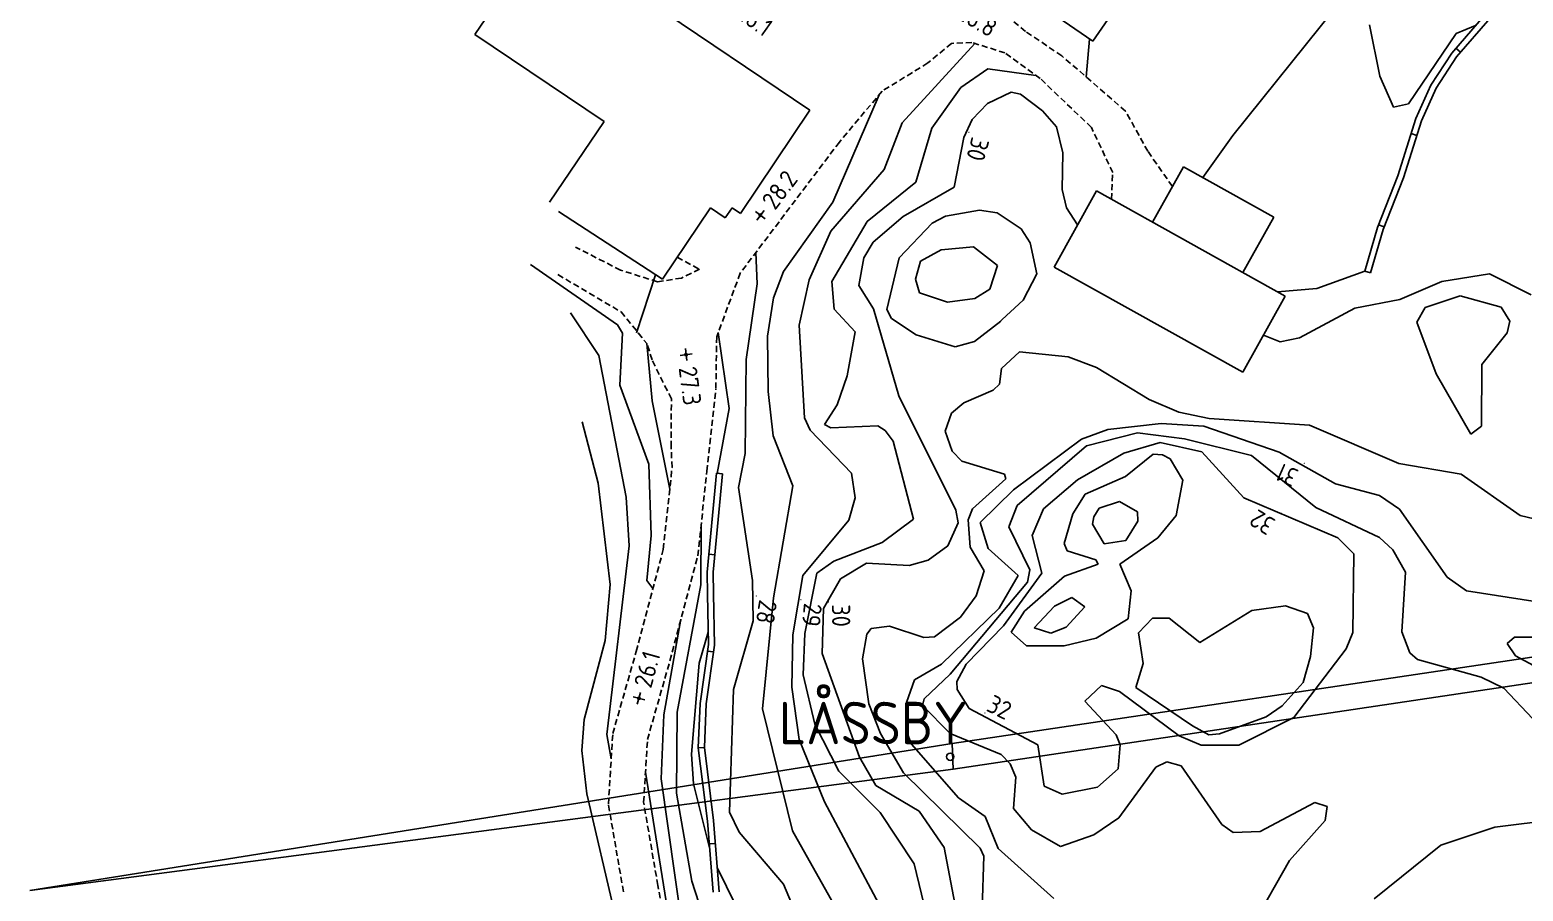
# Model space of a CAD drawing. Header units: metres. Extents: x 139929 to 143267, y 6401995 to 6404511.
# Drawn here: x 139943.2 to 140066.3, y 6402239 to 6402310 of the extents above; entities that cross this region are included whole.
import ezdxf
from ezdxf.enums import TextEntityAlignment as Align

# ---------------------------------------------------------------- set-up
doc = ezdxf.new("R2010")
doc.units = ezdxf.units.M
doc.linetypes.add('DASHED', pattern=[0.75, 0.5, -0.25])
doc.linetypes.add('PHANTOM', pattern=[2.5, 1.25, -0.25, 0.25, -0.25, 0.25, -0.25])
for name, color, linetype in [('M-BEF-BYGGNAD', 3, 'Continuous'), ('M-BEF-EL-LUFT', 4, 'ELLEDNING'), ('M-BEF-MUR', 4, 'Continuous'), ('M-BEF-NIVÅ', 4, 'Continuous'), ('M-BEF-NIVÅKURVA-PRIMÄR-0.5M', 12, 'Continuous'), ('M-BEF-NIVÅKURVA-PRIMÄR-1.0M', 12, 'Continuous'), ('M-BEF-STAKET', 4, 'STAKET'), ('M-BEF-STOLPAR', 4, 'Continuous'), ('M-BEF-VÄGKANT', 1, 'DASHED'), ('M-GR-TRAKTGRÄNS', 7, 'PHANTOM')]:
    doc.layers.add(name, color=color, linetype=linetype)
doc.styles.add('ISO', font='iso.shx', dxfattribs={"height": 2.5})
doc.linetypes.add('ELLEDNING', pattern='A,3,-0.5,["E",Standard,S=0.5,R=0,X=0,Y=-0.25],-0.5', length=4)
doc.linetypes.add('Grind', pattern='A,0,[104,sma.shx,S=2,R=45,X=-0.75,Y=0.75],2,[104,sma.shx,S=2,R=45,X=-0.75,Y=0.75],0', length=2)
doc.linetypes.add('STAKET', pattern='A,7,[134,morastr.shx,S=0.8,R=0,X=0,Y=0],0.6,[134,morastr.shx,S=0.8,R=0,X=0,Y=0],1', length=8.6)

# ---------------------------------------------------------------- blocks, each defined once
blk = doc.blocks.new('PRI_V_POLLARE')
blk.add_circle((0, 0), 0.2)
blk = doc.blocks.new('PRI_L_STAM')
blk.add_circle((0, 0), 0.3)
blk = doc.blocks.new('SPWDEF')
at = {"color": 0, "linetype": 'Continuous'}
for p, q in [((-1, 0), (1, 0)), ((0, -1), (0, 1))]:
    blk.add_line(p, q, dxfattribs=at)
blk.add_circle((0, 0), 0.2)
blk = doc.blocks.new('PRI_NIVÅ_HÖJDPKT')
at = {"color": 0, "linetype": 'Continuous', "lineweight": -3}
blk.add_circle((183, 184), 0.0005, dxfattribs=at)

msp = doc.modelspace()

# ---------------------------------------------------------------- linework, layer by layer
at = {"layer": 'M-BEF-BYGGNAD'}
for p, q in [((139979.914, 6402309.634, 31.993), (140001.606, 6402341.859, 31.993)), ((140038.783, 6402320.562, 34.258), (140030.849, 6402309.078, 34.258)), ((140030.849, 6402309.078, 34.258), (140021.735, 6402315.375, 34.378)), ((139994.314, 6402312.3, 31.947), (140007.535, 6402303.402, 31.878)), ((139990.563, 6402302.467, 31.872), (139979.914, 6402309.634, 31.993)), ((140007.535, 6402303.402, 31.878), (140001.798, 6402294.879, 31.901)), ((139986.069, 6402295.791, 29.939), (139990.563, 6402302.467, 31.872)), ((140038.329, 6402298.73, 32.353), (140035.78, 6402294.161, 32.799)), ((140045.782, 6402294.572, 32.353), (140038.329, 6402298.73, 32.353)), ((140031.17, 6402296.732, 32.713), (140027.664, 6402290.449, 32.936)), ((140046.73, 6402288.052, 32.713), (140031.17, 6402296.732, 32.713)), ((139999.332, 6402295.333, 30.19), (139995.374, 6402289.452, 29.904)), ((140000.55, 6402294.513, 30.082), (139999.332, 6402295.333, 30.19)), ((140001.109, 6402295.343, 30.265), (140000.55, 6402294.513, 30.082)), ((140001.798, 6402294.879, 31.901), (140001.109, 6402295.343, 30.265)), ((139995.374, 6402289.452, 29.904), (139986.808, 6402295.042, 30.574)), ((140043.233, 6402290.003, 32.799), (140045.782, 6402294.572, 32.353)), ((140027.664, 6402290.449, 32.936), (140043.224, 6402281.769, 32.713)), ((140043.224, 6402281.769, 32.713), (140046.73, 6402288.052, 32.713))]:
    msp.add_line(p, q, dxfattribs=at)
at = {"layer": 'M-BEF-EL-LUFT', "lineweight": -3}
for p, q in [((140019.271, 6402251.141, 40.173), (140099.436, 6402263.09, 40.082)), ((140099.576, 6402261.009, 40.093), (140019.357, 6402249.025, 40.173)), ((140019.271, 6402251.141, 40.173), (139943.212, 6402239.021, 38.064)), ((139943.212, 6402239.021, 38.064), (140019.357, 6402249.025, 40.173))]:
    msp.add_line(p, q, dxfattribs=at)
at = {"layer": 'M-BEF-MUR'}
for p, q in [((140060.455, 6402308.091, 30.459), (140063.233, 6402311.314, 30.826)), ((140063.613, 6402310.99, 30.826), (140060.854, 6402307.789, 30.459)), ((140058.721, 6402305.451, 30.539), (140060.455, 6402308.091, 30.459)), ((140060.854, 6402307.789, 30.459), (140059.162, 6402305.211, 30.539)), ((140060.806, 6402308.499, 30.505), (140061.184, 6402308.172, 30.503)), ((140057.499, 6402302.694, 30.488), (140058.721, 6402305.451, 30.539)), ((140059.162, 6402305.211, 30.539), (140057.967, 6402302.517, 30.488)), ((140056.005, 6402297.975, 30.202), (140057.499, 6402302.694, 30.488)), ((140057.967, 6402302.517, 30.488), (140056.477, 6402297.807, 30.202)), ((140057.11, 6402301.467, 30.414), (140057.587, 6402301.316, 30.415)), ((140054.327, 6402293.721, 30.334), (140056.005, 6402297.975, 30.202)), ((140056.477, 6402297.807, 30.202), (140054.801, 6402293.56, 30.334)), ((140053.284, 6402290.104, 30.717), (140054.327, 6402293.721, 30.334)), ((140054.801, 6402293.56, 30.334), (140053.765, 6402289.965, 30.717)), ((140054.414, 6402293.94, 30.327), (140054.878, 6402293.757, 30.328)), ((140053.765, 6402289.965, 30.717), (140053.284, 6402290.104, 30.717)), ((139999.049, 6402265.294, 27.599), (139999.824, 6402273.437, 27.799)), ((140000.321, 6402273.39, 27.799), (139999.549, 6402265.277, 27.599)), ((139999.824, 6402273.437, 27.799), (140000.321, 6402273.39, 27.799)), ((139999.188, 6402266.759, 27.635), (139999.686, 6402266.711, 27.634)), ((139999.094, 6402263.482, 27.605), (139999.049, 6402265.294, 27.599)), ((139999.549, 6402265.277, 27.599), (139999.594, 6402263.492, 27.605)), ((139999.175, 6402259.306, 27.805), (139999.094, 6402263.482, 27.605)), ((139999.594, 6402263.492, 27.605), (139999.676, 6402259.276, 27.805)), ((139998.487, 6402254.462, 28.085), (139999.175, 6402259.306, 27.805)), ((139999.676, 6402259.276, 27.805), (139998.986, 6402254.416, 28.085)), ((139999.1, 6402258.773, 27.836), (139999.594, 6402258.703, 27.838)), ((139998.327, 6402250.79, 27.885), (139998.487, 6402254.462, 28.085)), ((139998.986, 6402254.416, 28.085), (139998.829, 6402250.809, 27.885)), ((139999.079, 6402244.746, 27.925), (139998.327, 6402250.79, 27.885)), ((139998.329, 6402250.82, 27.887), (139998.83, 6402250.797, 27.885)), ((139998.829, 6402250.809, 27.885), (139999.577, 6402244.797, 27.925)), ((139999.577, 6402244.797, 27.925), (140000.052, 6402238.926, 27.931)), ((139999.554, 6402238.886, 27.931), (139999.079, 6402244.746, 27.925)), ((139999.231, 6402242.872, 27.927), (139999.729, 6402242.913, 27.927))]:
    msp.add_line(p, q, dxfattribs=at)
at = {"layer": 'M-BEF-NIVÅKURVA-PRIMÄR-0.5M', "linetype": 'Continuous', "lineweight": -3}
for p, q in [((140030.584, 6402309.262, 29.5), (140030.323, 6402306.125, 29.5)), ((140022.204, 6402306.804, 29.5), (140019.975, 6402305.261, 29.5)), ((140026.174, 6402306.264, 29.5), (140022.204, 6402306.804, 29.5)), ((140019.975, 6402305.261, 29.5), (140017.595, 6402301.904, 29.5)), ((140013.239, 6402304.662, 28.5), (140009.411, 6402295.804, 28.5)), ((140017.595, 6402301.904, 29.5), (140016.278, 6402297.447, 29.5)), ((140016.278, 6402297.447, 29.5), (140012.254, 6402294.207, 29.5)), ((140009.411, 6402295.804, 28.5), (140005.35, 6402290.078, 28.5)), ((140012.254, 6402294.207, 29.5), (140009.337, 6402289.265, 29.5)), ((140017.62, 6402294.079, 30.5), (140014.886, 6402291.2, 30.5)), ((140018.704, 6402294.656, 30.5), (140017.62, 6402294.079, 30.5)), ((140021.51, 6402295.154, 30.5), (140018.704, 6402294.656, 30.5)), ((140022.967, 6402294.93, 30.5), (140021.51, 6402295.154, 30.5)), ((140024.943, 6402293.609, 30.5), (140022.967, 6402294.93, 30.5)), ((140025.69, 6402292.455, 30.5), (140024.943, 6402293.609, 30.5)), ((140026.25, 6402289.889, 30.5), (140025.69, 6402292.455, 30.5)), ((139984.491, 6402290.671, 26.5), (139991.669, 6402285.683, 26.5)), ((140014.886, 6402291.2, 30.5), (140013.873, 6402286.959, 30.5)), ((140005.35, 6402290.078, 28.5), (140004.525, 6402287.903, 28.5)), ((140009.337, 6402289.265, 29.5), (140009.545, 6402286.965, 29.5)), ((140025.127, 6402287.71, 30.5), (140026.25, 6402289.889, 30.5)), ((140004.525, 6402287.903, 28.5), (140004.036, 6402284.759, 28.5)), ((140061.148, 6402288.078, 30.5), (140058.272, 6402287.115, 30.5)), ((140064.533, 6402287.131, 30.5), (140061.148, 6402288.078, 30.5)), ((140009.545, 6402286.965, 29.5), (140011.254, 6402285.101, 29.5)), ((140013.873, 6402286.959, 30.5), (140014.255, 6402286.208, 30.5)), ((140023.021, 6402285.791, 30.5), (140025.127, 6402287.71, 30.5)), ((140058.272, 6402287.115, 30.5), (140057.579, 6402285.912, 30.5)), ((140065.259, 6402286.001, 30.5), (140064.533, 6402287.131, 30.5)), ((139991.669, 6402285.683, 26.5), (139992.084, 6402284.995, 26.5)), ((140014.255, 6402286.208, 30.5), (140016.285, 6402284.861, 30.5)), ((140021.106, 6402284.313, 30.5), (140023.279, 6402285.998, 30.5)), ((140057.579, 6402285.912, 30.5), (140059.163, 6402281.649, 30.5)), ((140065.04, 6402285.013, 30.5), (140065.259, 6402286.001, 30.5)), ((139992.084, 6402284.995, 26.5), (139991.873, 6402280.717, 26.5)), ((139999.978, 6402285.047, 27.5), (140000.869, 6402278.775, 27.5)), ((140004.036, 6402284.759, 28.5), (140004.079, 6402280.199, 28.5)), ((140011.254, 6402285.101, 29.5), (140010.616, 6402281.471, 29.5)), ((140016.285, 6402284.861, 30.5), (140019.501, 6402283.882, 30.5)), ((140019.501, 6402283.882, 30.5), (140021.106, 6402284.313, 30.5)), ((140062.934, 6402282.413, 30.5), (140065.04, 6402285.013, 30.5)), ((140024.821, 6402283.449, 30.5), (140023.339, 6402282.079, 30.5)), ((140028.835, 6402283.033, 30.5), (140024.821, 6402283.449, 30.5)), ((140031.16, 6402282.161, 30.5), (140028.835, 6402283.033, 30.5)), ((140023.339, 6402282.079, 30.5), (140023.158, 6402280.804, 30.5)), ((140035.495, 6402279.517, 30.5), (140031.16, 6402282.161, 30.5)), ((140062.899, 6402277.317, 30.5), (140062.934, 6402282.413, 30.5)), ((139991.873, 6402280.717, 26.5), (139994.243, 6402274.185, 26.5)), ((140010.616, 6402281.471, 29.5), (140009.793, 6402279.078, 29.5)), ((140023.158, 6402280.804, 30.5), (140022.655, 6402280.289, 30.5)), ((140059.163, 6402281.649, 30.5), (140062.033, 6402276.677, 30.5)), ((140004.079, 6402280.199, 28.5), (140004.498, 6402276.536, 28.5)), ((140020.224, 6402279.26, 30.5), (140019.22, 6402278.391, 30.5)), ((140022.655, 6402280.289, 30.5), (140020.224, 6402279.26, 30.5)), ((140037.956, 6402278.491, 30.5), (140035.495, 6402279.517, 30.5)), ((140000.869, 6402278.775, 27.5), (139999.879, 6402273.431, 27.5)), ((140009.793, 6402279.078, 29.5), (140008.748, 6402277.476, 29.5)), ((140019.22, 6402278.391, 30.5), (140018.697, 6402276.906, 30.5)), ((140040.453, 6402277.951, 30.5), (140037.956, 6402278.491, 30.5)), ((139988.755, 6402277.686, 25.5), (139990.077, 6402272.624, 25.5)), ((140008.748, 6402277.476, 29.5), (140009.262, 6402277.199, 29.5)), ((140009.262, 6402277.199, 29.5), (140013.13, 6402277.353, 29.5)), ((140013.13, 6402277.353, 29.5), (140013.74, 6402276.978, 29.5)), ((140013.74, 6402276.978, 29.5), (140014.399, 6402276.088, 29.5)), ((140018.697, 6402276.906, 30.5), (140019.26, 6402275.255, 30.5)), ((140034.553, 6402276.774, 31.5), (140030.348, 6402275.698, 31.5)), ((140038.423, 6402276.287, 31.5), (140034.553, 6402276.774, 31.5)), ((140048.741, 6402277.416, 30.5), (140040.453, 6402277.951, 30.5)), ((140056.088, 6402274.248, 30.5), (140048.741, 6402277.416, 30.5)), ((140062.033, 6402276.677, 30.5), (140062.899, 6402277.317, 30.5)), ((140004.498, 6402276.536, 28.5), (140006.128, 6402272.415, 28.5)), ((140014.399, 6402276.088, 29.5), (140016.068, 6402269.645, 29.5)), ((140030.348, 6402275.698, 31.5), (140024.612, 6402270.775, 31.5)), ((140043.943, 6402274.921, 31.5), (140038.423, 6402276.287, 31.5)), ((140019.26, 6402275.255, 30.5), (140020.072, 6402274.449, 30.5)), ((140020.072, 6402274.449, 30.5), (140023.574, 6402273.354, 30.5)), ((140035.85, 6402275.03, 32.5), (140033.562, 6402273.176, 32.5)), ((140036.61, 6402274.975, 32.5), (140035.85, 6402275.03, 32.5)), ((140037.227, 6402274.643, 32.5), (140036.61, 6402274.975, 32.5)), ((140038.282, 6402272.865, 32.5), (140037.227, 6402274.643, 32.5)), ((140049.251, 6402270.611, 31.5), (140043.943, 6402274.921, 31.5)), ((139994.243, 6402274.185, 26.5), (139994.444, 6402268.297, 26.5)), ((140023.574, 6402273.354, 30.5), (140023.699, 6402272.987, 30.5)), ((140033.562, 6402273.176, 32.5), (140030.228, 6402271.71, 32.5)), ((140061.232, 6402273.38, 30.5), (140056.088, 6402274.248, 30.5)), ((140066.091, 6402269.955, 30.5), (140061.232, 6402273.38, 30.5)), ((139990.077, 6402272.624, 25.5), (139991.054, 6402264.279, 25.5)), ((139999.77, 6402272.867, 27.5), (139999.355, 6402268.511, 27.5)), ((140006.128, 6402272.415, 28.5), (140004.535, 6402263.161, 28.5)), ((140023.699, 6402272.987, 30.5), (140020.933, 6402270.511, 30.5)), ((140037.735, 6402269.95, 32.5), (140038.282, 6402272.865, 32.5)), ((140024.612, 6402270.775, 31.5), (140023.945, 6402269.033, 31.5)), ((140030.228, 6402271.71, 32.5), (140029.212, 6402270.09, 32.5)), ((140016.068, 6402269.645, 29.5), (140013.5, 6402267.718, 29.5)), ((140020.933, 6402270.511, 30.5), (140020.592, 6402269.598, 30.5)), ((140020.592, 6402269.598, 30.5), (140020.76, 6402267.354, 30.5)), ((140029.212, 6402270.09, 32.5), (140028.499, 6402267.657, 32.5)), ((140036.224, 6402268.118, 32.5), (140037.735, 6402269.95, 32.5)), ((140054.514, 6402268.148, 31.5), (140049.251, 6402270.611, 31.5)), ((140069.177, 6402269.215, 30.5), (140066.091, 6402269.955, 30.5)), ((139994.444, 6402268.297, 26.5), (139994.087, 6402264.593, 26.5)), ((140023.945, 6402269.033, 31.5), (140025.656, 6402265.468, 31.5)), ((140013.5, 6402267.718, 29.5), (140009.517, 6402266.197, 29.5)), ((140020.76, 6402267.354, 30.5), (140021.895, 6402265.381, 30.5)), ((140028.499, 6402267.657, 32.5), (140028.742, 6402267.032, 32.5)), ((140028.742, 6402267.032, 32.5), (140031.113, 6402266.305, 32.5)), ((140033.084, 6402265.944, 32.5), (140036.224, 6402268.118, 32.5)), ((140055.591, 6402267.133, 31.5), (140054.514, 6402268.148, 31.5)), ((140056.647, 6402265.286, 31.5), (140055.591, 6402267.133, 31.5)), ((140009.517, 6402266.197, 29.5), (140008.11, 6402265.202, 29.5)), ((140031.301, 6402265.951, 32.5), (140028.53, 6402264.953, 32.5)), ((140031.113, 6402266.305, 32.5), (140031.301, 6402265.951, 32.5)), ((140034.018, 6402263.737, 32.5), (140033.084, 6402265.944, 32.5)), ((139994.087, 6402264.593, 26.5), (139994.59, 6402263.946, 26.5)), ((140008.11, 6402265.202, 29.5), (140007.105, 6402260.225, 29.5)), ((140025.475, 6402264.473, 31.5), (140019.106, 6402256.862, 31.5)), ((140021.895, 6402265.381, 30.5), (140021.237, 6402263.33, 30.5)), ((140028.53, 6402264.953, 32.5), (140025.238, 6402262.065, 32.5)), ((140025.656, 6402265.468, 31.5), (140025.475, 6402264.473, 31.5)), ((140056.354, 6402260.356, 31.5), (140056.647, 6402265.286, 31.5)), ((139991.054, 6402264.279, 25.5), (139990.648, 6402259.658, 25.5)), ((140021.237, 6402263.33, 30.5), (140019.949, 6402261.569, 30.5)), ((140033.789, 6402261.422, 32.5), (140034.018, 6402263.737, 32.5)), ((140004.535, 6402263.161, 28.5), (140003.615, 6402254.018, 28.5)), ((140025.238, 6402262.065, 32.5), (140024.141, 6402260.342, 32.5)), ((140043.969, 6402262.113, 32.5), (140039.678, 6402259.493, 32.5)), ((140046.762, 6402262.51, 32.5), (140043.969, 6402262.113, 32.5)), ((140048.567, 6402261.88, 32.5), (140046.762, 6402262.51, 32.5)), ((139996.903, 6402261.4, 26.5), (139995.491, 6402253.517, 26.5)), ((140014.105, 6402260.839, 30.5), (140012.588, 6402260.626, 30.5)), ((140016.933, 6402259.902, 30.5), (140014.105, 6402260.839, 30.5)), ((140019.949, 6402261.569, 30.5), (140017.819, 6402259.954, 30.5)), ((140031.138, 6402259.844, 32.5), (140033.789, 6402261.422, 32.5)), ((140035.784, 6402261.487, 32.5), (140034.616, 6402260.276, 32.5)), ((140037.151, 6402261.488, 32.5), (140035.784, 6402261.487, 32.5)), ((140039.678, 6402259.493, 32.5), (140037.151, 6402261.488, 32.5)), ((140049.051, 6402260.682, 32.5), (140048.567, 6402261.88, 32.5)), ((139990.648, 6402259.658, 25.5), (139988.918, 6402253.122, 25.5)), ((139999.156, 6402260.327, 27.5), (139998.397, 6402257.781, 27.5)), ((140007.105, 6402260.225, 29.5), (140006.964, 6402256.822, 29.5)), ((140012.216, 6402260.169, 30.5), (140011.857, 6402258.129, 30.5)), ((140012.588, 6402260.626, 30.5), (140012.216, 6402260.169, 30.5)), ((140017.819, 6402259.954, 30.5), (140016.933, 6402259.902, 30.5)), ((140024.141, 6402260.342, 32.5), (140025.398, 6402259.213, 32.5)), ((140028.504, 6402259.22, 32.5), (140031.138, 6402259.844, 32.5)), ((140034.616, 6402260.276, 32.5), (140035.016, 6402257.763, 32.5)), ((140048.806, 6402258.338, 32.5), (140049.051, 6402260.682, 32.5)), ((140057.003, 6402258.625, 31.5), (140056.354, 6402260.356, 31.5)), ((140065.64, 6402259.909, 31.5), (140065.026, 6402259.392, 31.5)), ((140067.161, 6402259.933, 31.5), (140065.64, 6402259.909, 31.5)), ((140025.398, 6402259.213, 32.5), (140028.504, 6402259.22, 32.5)), ((140048.204, 6402256.192, 32.5), (140048.806, 6402258.338, 32.5)), ((140057.622, 6402258.091, 31.5), (140057.003, 6402258.625, 31.5)), ((140065.026, 6402259.392, 31.5), (140065.702, 6402258.382, 31.5)), ((140065.702, 6402258.382, 31.5), (140068.677, 6402256.782, 31.5)), ((139998.397, 6402257.781, 27.5), (139997.765, 6402250.278, 27.5)), ((140011.857, 6402258.129, 30.5), (140012.386, 6402254.426, 30.5)), ((140035.016, 6402257.763, 32.5), (140034.42, 6402255.758, 32.5)), ((140062.889, 6402256.615, 31.5), (140057.622, 6402258.091, 31.5)), ((140006.964, 6402256.822, 29.5), (140007.929, 6402252.733, 29.5)), ((140019.106, 6402256.862, 31.5), (140016.944, 6402254.843, 31.5)), ((140046.478, 6402254.269, 32.5), (140048.204, 6402256.192, 32.5)), ((140064.749, 6402255.716, 31.5), (140062.889, 6402256.615, 31.5)), ((140016.944, 6402254.843, 31.5), (140016.822, 6402254.294, 31.5)), ((140034.42, 6402255.758, 32.5), (140039.073, 6402252.616, 32.5)), ((140067.148, 6402253.184, 31.5), (140064.749, 6402255.716, 31.5)), ((139995.491, 6402253.517, 26.5), (139995.258, 6402248.249, 26.5)), ((140003.615, 6402254.018, 28.5), (140006.1, 6402243.95, 28.5)), ((140012.386, 6402254.426, 30.5), (140013.363, 6402251.99, 30.5)), ((140016.822, 6402254.294, 31.5), (140019.09, 6402251.977, 31.5)), ((140045.153, 6402253.344, 32.5), (140046.478, 6402254.269, 32.5)), ((139988.918, 6402253.122, 25.5), (139988.727, 6402250.571, 25.5)), ((140007.929, 6402252.733, 29.5), (140009.925, 6402248.868, 29.5)), ((140039.073, 6402252.616, 32.5), (140040.42, 6402251.873, 32.5)), ((140041.296, 6402251.955, 32.5), (140045.153, 6402253.344, 32.5)), ((140013.363, 6402251.99, 30.5), (140015.254, 6402248.738, 30.5)), ((140019.09, 6402251.977, 31.5), (140023.293, 6402250.242, 31.5)), ((140040.42, 6402251.873, 32.5), (140041.296, 6402251.955, 32.5)), ((139988.727, 6402250.571, 25.5), (139989.148, 6402246.994, 25.5)), ((139997.765, 6402250.278, 27.5), (139997.944, 6402247.835, 27.5)), ((140023.293, 6402250.242, 31.5), (140024.047, 6402249.476, 31.5)), ((140009.925, 6402248.868, 29.5), (140013.329, 6402245.474, 29.5)), ((140015.254, 6402248.738, 30.5), (140021.58, 6402242.524, 30.5)), ((140024.047, 6402249.476, 31.5), (140024.523, 6402248.369, 31.5)), ((140033.014, 6402245.009, 31.5), (140036.068, 6402249.209, 31.5)), ((140036.068, 6402249.209, 31.5), (140036.962, 6402249.65, 31.5)), ((140036.962, 6402249.65, 31.5), (140038.156, 6402249.312, 31.5)), ((140038.156, 6402249.312, 31.5), (140041.502, 6402244.474, 31.5)), ((139995.258, 6402248.249, 26.5), (139997.431, 6402233.011, 26.5)), ((139997.944, 6402247.835, 27.5), (139999.257, 6402242.551, 27.5)), ((140024.523, 6402248.369, 31.5), (140024.328, 6402245.79, 31.5)), ((139989.148, 6402246.994, 25.5), (139991.482, 6402236.996, 25.5)), ((140044.651, 6402243.893, 31.5), (140049.181, 6402246.282, 31.5)), ((140049.181, 6402246.282, 31.5), (140050.19, 6402245.956, 31.5)), ((140013.329, 6402245.474, 29.5), (140016.139, 6402241.223, 29.5)), ((140024.328, 6402245.79, 31.5), (140025.806, 6402244.026, 31.5)), ((140030.953, 6402243.607, 31.5), (140033.014, 6402245.009, 31.5)), ((140050.017, 6402244.807, 31.5), (140047.07, 6402241.51, 31.5)), ((140050.19, 6402245.956, 31.5), (140050.017, 6402244.807, 31.5)), ((140006.1, 6402243.95, 28.5), (140011.053, 6402235.164, 28.5)), ((140025.806, 6402244.026, 31.5), (140028.185, 6402242.653, 31.5)), ((140028.185, 6402242.653, 31.5), (140030.953, 6402243.607, 31.5)), ((140041.502, 6402244.474, 31.5), (140042.436, 6402243.806, 31.5)), ((140042.436, 6402243.806, 31.5), (140044.651, 6402243.893, 31.5)), ((140021.58, 6402242.524, 30.5), (140021.875, 6402241.865, 30.5)), ((140016.139, 6402241.223, 29.5), (140017.458, 6402235.725, 29.5)), ((140021.875, 6402241.865, 30.5), (140021.742, 6402237.501, 30.5)), ((140047.07, 6402241.51, 31.5), (140043.273, 6402234.805, 31.5)), ((139999.89, 6402240.929, 27.5), (140003.664, 6402233.267, 27.5))]:
    msp.add_line(p, q, dxfattribs=at)
at = {"layer": 'M-BEF-NIVÅKURVA-PRIMÄR-1.0M', "linetype": 'Continuous', "lineweight": -3}
for p, q in [((140053.666, 6402310.42, 30), (140054.524, 6402306.2, 30)), ((140060.816, 6402309.72, 30), (140062.415, 6402310.365, 30)), ((140021.146, 6402308.89, 29), (140015.136, 6402302.359, 29)), ((140056.903, 6402303.927, 30), (140060.816, 6402309.72, 30)), ((140054.524, 6402306.2, 30), (140055.666, 6402303.635, 30)), ((140022.165, 6402303.929, 30), (140020.905, 6402302.634, 30)), ((140024.115, 6402304.886, 30), (140022.165, 6402303.929, 30)), ((140024.909, 6402304.706, 30), (140024.115, 6402304.886, 30)), ((140026.722, 6402303.337, 30), (140024.909, 6402304.706, 30)), ((140055.666, 6402303.635, 30), (140056.903, 6402303.927, 30)), ((140020.905, 6402302.634, 30), (140020.236, 6402301.127, 30)), ((140027.878, 6402302.017, 30), (140026.722, 6402303.337, 30)), ((140015.136, 6402302.359, 29), (140013.664, 6402298.51, 29)), ((140028.391, 6402299.863, 30), (140027.878, 6402302.017, 30)), ((140020.236, 6402301.127, 30), (140019.422, 6402297.04, 30)), ((140028.344, 6402296.855, 30), (140028.391, 6402299.863, 30)), ((140013.664, 6402298.51, 29), (140009.255, 6402293.42, 29)), ((140019.422, 6402297.04, 30), (140015.224, 6402294.623, 30)), ((140028.682, 6402295.331, 30), (140028.344, 6402296.855, 30)), ((140029.605, 6402293.927, 30), (140028.682, 6402295.331, 30)), ((140015.224, 6402294.623, 30), (140012.761, 6402292.503, 30)), ((140009.255, 6402293.42, 29), (140007.469, 6402289.402, 29)), ((140003.064, 6402291.642, 28), (140003.175, 6402289.056, 28)), ((140012.761, 6402292.503, 30), (140011.986, 6402291.214, 30)), ((140018.35, 6402291.872, 31), (140016.664, 6402290.939, 31)), ((140021.017, 6402292.11, 31), (140018.35, 6402291.872, 31)), ((140023.01, 6402290.584, 31), (140021.017, 6402292.11, 31)), ((140011.986, 6402291.214, 30), (140011.572, 6402288.934, 30)), ((140016.664, 6402290.939, 31), (140016.244, 6402289.442, 31)), ((140022.382, 6402288.619, 31), (140023.01, 6402290.584, 31)), ((140007.469, 6402289.402, 29), (140006.652, 6402285.669, 29)), ((140016.244, 6402289.442, 31), (140016.567, 6402288.331, 31)), ((140059.65, 6402289.258, 30), (140056.176, 6402287.779, 30)), ((140063.566, 6402289.895, 30), (140059.65, 6402289.258, 30)), ((140067.019, 6402288.169, 30), (140063.566, 6402289.895, 30)), ((140003.175, 6402289.056, 28), (140002.274, 6402282.82, 28)), ((140011.572, 6402288.934, 30), (140012.779, 6402287, 30)), ((140016.567, 6402288.331, 31), (140018.869, 6402287.542, 31)), ((140018.869, 6402287.542, 31), (140021.142, 6402287.868, 31)), ((140021.142, 6402287.868, 31), (140022.382, 6402288.619, 31)), ((139987.79, 6402286.662, 26), (139990.136, 6402283.145, 26)), ((140012.779, 6402287, 30), (140014.859, 6402279.823, 30)), ((140052.46, 6402287.072, 30), (140047.896, 6402284.623, 30)), ((140056.176, 6402287.779, 30), (140052.46, 6402287.072, 30)), ((140006.652, 6402285.669, 29), (140007.086, 6402278.008, 29)), ((140046.315, 6402284.275, 30), (140044.937, 6402284.838, 30)), ((140047.896, 6402284.623, 30), (140046.315, 6402284.275, 30)), ((139990.136, 6402283.145, 26), (139992.375, 6402271.459, 26)), ((139994.087, 6402284.142, 27), (139994.538, 6402279.408, 27)), ((140002.274, 6402282.82, 28), (140002.185, 6402275.074, 28)), ((139994.538, 6402279.408, 27), (139995.973, 6402272.13, 27)), ((140014.859, 6402279.823, 30), (140019.576, 6402270.408, 30)), ((140007.086, 6402278.008, 29), (140007.565, 6402276.993, 29)), ((140007.565, 6402276.993, 29), (140010.973, 6402273.462, 29)), ((140032.106, 6402277.056, 31), (140029.935, 6402276.258, 31)), ((140036.49, 6402277.537, 31), (140032.106, 6402277.056, 31)), ((140040.003, 6402277.337, 31), (140036.49, 6402277.537, 31)), ((140046.222, 6402275.172, 31), (140040.003, 6402277.337, 31)), ((140029.935, 6402276.258, 31), (140024.321, 6402272.068, 31)), ((140036.407, 6402275.983, 32), (140033.423, 6402275.094, 32)), ((140039.86, 6402275.211, 32), (140036.407, 6402275.983, 32)), ((140002.185, 6402275.074, 28), (140001.656, 6402272.279, 28)), ((140033.423, 6402275.094, 32), (140029.586, 6402272.902, 32)), ((140043.323, 6402271.417, 32), (140039.86, 6402275.211, 32)), ((140050.884, 6402272.574, 31), (140046.222, 6402275.172, 31)), ((140010.973, 6402273.462, 29), (140011.261, 6402271.419, 29)), ((140001.656, 6402272.279, 28), (140002.79, 6402264.609, 28)), ((140024.321, 6402272.068, 31), (140021.584, 6402269.375, 31)), ((140029.586, 6402272.902, 32), (140026.801, 6402270.508, 32)), ((140054.513, 6402271.604, 31), (140050.884, 6402272.574, 31)), ((139992.375, 6402271.459, 26), (139992.638, 6402267.448, 26)), ((140011.261, 6402271.419, 29), (140010.739, 6402269.573, 29)), ((140033.063, 6402271.113, 33), (140031.397, 6402270.557, 33)), ((140034.541, 6402270.259, 33), (140033.063, 6402271.113, 33)), ((140051.064, 6402268.114, 32), (140043.323, 6402271.417, 32)), ((140056.137, 6402270.492, 31), (140054.513, 6402271.604, 31)), ((140010.739, 6402269.573, 29), (140006.943, 6402265.02, 29)), ((140019.576, 6402270.408, 30), (140019.76, 6402269.349, 30)), ((140026.801, 6402270.508, 32), (140025.854, 6402268.316, 32)), ((140030.958, 6402269.855, 33), (140030.832, 6402269.244, 33)), ((140031.397, 6402270.557, 33), (140030.958, 6402269.855, 33)), ((140033.578, 6402267.906, 33), (140034.585, 6402269.48, 33)), ((140034.585, 6402269.48, 33), (140034.541, 6402270.259, 33)), ((140060.074, 6402264.866, 31), (140056.137, 6402270.492, 31)), ((139998.56, 6402269.159, 27), (139998.539, 6402264.249, 27)), ((140019.76, 6402269.349, 30), (140018.909, 6402267.448, 30)), ((140021.584, 6402269.375, 31), (140022.228, 6402267.25, 31)), ((140025.854, 6402268.316, 32), (140026.651, 6402265.195, 32)), ((140030.832, 6402269.244, 33), (140031.786, 6402267.624, 33)), ((139992.638, 6402267.448, 26), (139990.796, 6402251.885, 26)), ((140018.909, 6402267.448, 30), (140017.289, 6402266.267, 30)), ((140022.228, 6402267.25, 31), (140024.698, 6402265.011, 31)), ((140031.786, 6402267.624, 33), (140033.578, 6402267.906, 33)), ((140052.394, 6402266.783, 32), (140051.064, 6402268.114, 32)), ((140012.196, 6402266.025, 30), (140010.057, 6402264.744, 30)), ((140015.709, 6402265.839, 30), (140012.196, 6402266.025, 30)), ((140017.289, 6402266.267, 30), (140015.709, 6402265.839, 30)), ((140052.315, 6402260.296, 32), (140052.394, 6402266.783, 32)), ((140002.79, 6402264.609, 28), (140002.862, 6402261.279, 28)), ((140006.943, 6402265.02, 29), (140006.119, 6402260.127, 29)), ((140010.057, 6402264.744, 30), (140008.647, 6402262.282, 30)), ((140024.698, 6402265.011, 31), (140023.126, 6402262.318, 31)), ((140026.651, 6402265.195, 32), (140023.483, 6402260.85, 32)), ((140061.668, 6402263.739, 31), (140060.074, 6402264.866, 31)), ((139998.539, 6402264.249, 27), (139996.576, 6402253.749, 27)), ((140067.505, 6402262.839, 31), (140061.668, 6402263.739, 31)), ((140008.647, 6402262.282, 30), (140008.553, 6402258.57, 30)), ((140023.126, 6402262.318, 31), (140018.389, 6402257.682, 31)), ((140027.707, 6402262.47, 33), (140026.02, 6402260.682, 33)), ((140029.133, 6402263.184, 33), (140027.707, 6402262.47, 33)), ((140028.651, 6402260.745, 33), (140030.19, 6402262.412, 33)), ((140030.19, 6402262.412, 33), (140029.133, 6402263.184, 33)), ((140002.862, 6402261.279, 28), (140001.239, 6402255.618, 28)), ((140023.483, 6402260.85, 32), (140020.431, 6402257.691, 32)), ((140006.119, 6402260.127, 29), (140006.053, 6402255.792, 29)), ((140026.02, 6402260.682, 33), (140027.408, 6402260.248, 33)), ((140027.408, 6402260.248, 33), (140028.651, 6402260.745, 33)), ((140051.757, 6402258.955, 32), (140052.315, 6402260.296, 32)), ((140008.553, 6402258.57, 30), (140011.635, 6402250.015, 30)), ((140047.429, 6402253.299, 32), (140051.757, 6402258.955, 32)), ((140018.389, 6402257.682, 31), (140016.145, 6402256.397, 31)), ((140020.431, 6402257.691, 32), (140019.653, 6402256.258, 32)), ((140016.145, 6402256.397, 31), (140015.5, 6402254.541, 31)), ((140019.653, 6402256.258, 32), (140019.671, 6402255.595, 32)), ((140030.199, 6402254.635, 32), (140031.572, 6402255.928, 32)), ((140031.572, 6402255.928, 32), (140033.068, 6402255.446, 32)), ((140001.239, 6402255.618, 28), (140000.893, 6402245.476, 28)), ((140006.053, 6402255.792, 29), (140006.652, 6402251.469, 29)), ((140019.671, 6402255.595, 32), (140020.653, 6402254.04, 32)), ((140032.798, 6402251.876, 32), (140030.199, 6402254.635, 32)), ((140033.068, 6402255.446, 32), (140037.977, 6402251.777, 32)), ((139996.576, 6402253.749, 27), (139996.539, 6402247.046, 27)), ((140015.5, 6402254.541, 31), (140015.451, 6402252.287, 31)), ((140020.653, 6402254.04, 32), (140026.321, 6402251.032, 32)), ((140015.451, 6402252.287, 31), (140015.915, 6402251.101, 31)), ((140042.899, 6402251.008, 32), (140047.429, 6402253.299, 32)), ((139990.796, 6402251.885, 26), (139991.149, 6402249.877, 26)), ((140006.652, 6402251.469, 29), (140008.746, 6402246.34, 29)), ((140015.915, 6402251.101, 31), (140019.794, 6402246.678, 31)), ((140026.321, 6402251.032, 32), (140026.845, 6402247.643, 32)), ((140033.117, 6402251.034, 32), (140032.798, 6402251.876, 32)), ((140032.954, 6402249.049, 32), (140033.117, 6402251.034, 32)), ((140037.977, 6402251.777, 32), (140039.793, 6402251.014, 32)), ((140039.793, 6402251.014, 32), (140042.899, 6402251.008, 32)), ((140011.635, 6402250.015, 30), (140012.963, 6402247.692, 30)), ((139993.976, 6402248.799, 26), (139996.846, 6402230.729, 26)), ((140031.26, 6402247.554, 32), (140032.954, 6402249.049, 32)), ((140012.963, 6402247.692, 30), (140016.533, 6402245.568, 30)), ((140026.845, 6402247.643, 32), (140028.329, 6402246.977, 32)), ((140028.329, 6402246.977, 32), (140031.26, 6402247.554, 32)), ((139996.539, 6402247.046, 27), (139997.784, 6402239.809, 27)), ((140008.746, 6402246.34, 29), (140020.152, 6402224.854, 29)), ((140019.794, 6402246.678, 31), (140021.997, 6402245.121, 31)), ((140000.893, 6402245.476, 28), (140001.707, 6402243.848, 28)), ((140016.533, 6402245.568, 30), (140018.614, 6402242.579, 30)), ((140021.997, 6402245.121, 31), (140023.044, 6402242.479, 31)), ((140070.394, 6402245.047, 32), (140064.022, 6402244.249, 32)), ((140001.707, 6402243.848, 28), (140005.366, 6402239.553, 28)), ((140064.022, 6402244.249, 32), (140059.565, 6402242.777, 32)), ((140018.614, 6402242.579, 30), (140019.589, 6402237.374, 30)), ((140023.044, 6402242.479, 31), (140027.634, 6402238.361, 31)), ((140059.565, 6402242.777, 32), (140054.052, 6402238.347, 32)), ((139997.784, 6402239.809, 27), (139999.811, 6402233.553, 27)), ((140005.366, 6402239.553, 28), (140007.833, 6402233.644, 28))]:
    msp.add_line(p, q, dxfattribs=at)
at = {"layer": 'M-BEF-STAKET', "color": 1, "linetype": 'STAKET', "lineweight": -3}
for p, q in [((140042.411, 6402301.29, 30.906), (140050.854, 6402311.815, 31.037)), ((140039.931, 6402297.836, 30.814), (140042.411, 6402301.29, 30.906)), ((140053.284, 6402290.104, 30.717), (140049.337, 6402288.691, 30.74)), ((140049.337, 6402288.691, 30.74), (140046.093, 6402288.407, 30.74))]:
    msp.add_line(p, q, dxfattribs=at)
at = {"layer": 'M-BEF-STAKET', "color": 1, "linetype": 'Grind', "lineweight": -3}
msp.add_line((139993.229, 6402285.031, 27.582), (139994.809, 6402289.821, 27.582), dxfattribs=at)
at = {"layer": 'M-BEF-STOLPAR', "lineweight": -3}
msp.add_line((140019.271, 6402251.141, 40.173), (140019.357, 6402249.025, 40.173), dxfattribs=at)
at = {"layer": 'M-BEF-VÄGKANT'}
for p, q in [((140025.307, 6402309.888, 28.972), (140023.78, 6402311.157, 28.863)), ((140019.207, 6402308.903, 28.743), (140017.257, 6402307.288, 28.646)), ((140020.891, 6402308.97, 28.858), (140019.207, 6402308.903, 28.743)), ((140023.615, 6402308.123, 29.012), (140020.891, 6402308.97, 28.858)), ((140028.307, 6402307.875, 29.395), (140025.307, 6402309.888, 28.972)), ((140026.517, 6402306.014, 29.315), (140023.615, 6402308.123, 29.012)), ((140033.553, 6402303.32, 29.687), (140028.307, 6402307.875, 29.395)), ((140017.257, 6402307.288, 28.646), (140013.493, 6402304.966, 28.474)), ((140030.745, 6402301.968, 29.55), (140026.517, 6402306.014, 29.315)), ((140013.493, 6402304.966, 28.474), (140009.962, 6402300.76, 28.326)), ((140035.406, 6402299.999, 29.739), (140033.553, 6402303.32, 29.687)), ((140032.503, 6402298.25, 29.744), (140030.745, 6402301.968, 29.55)), ((140009.962, 6402300.76, 28.326), (140001.782, 6402289.946, 27.942)), ((140037.42, 6402297.1, 29.618), (140035.406, 6402299.999, 29.739)), ((140032.396, 6402296.047, 29.842), (140032.503, 6402298.25, 29.744)), ((139991.921, 6402290.196, 26.615), (139988.201, 6402292.095, 26.638)), ((139996.597, 6402291.27, 28.102), (139998.44, 6402290.266, 27.69)), ((139986.752, 6402289.824, 26.518), (139991.96, 6402286.758, 26.661)), ((139994.977, 6402289.235, 26.769), (139991.921, 6402290.196, 26.615)), ((139996.938, 6402289.548, 27.404), (139994.977, 6402289.235, 26.769)), ((139998.44, 6402290.266, 27.69), (139996.938, 6402289.548, 27.404)), ((140001.782, 6402289.946, 27.942), (139999.847, 6402284.692, 27.496)), ((139991.96, 6402286.758, 26.661), (139994.116, 6402284.106, 27.015)), ((139999.847, 6402284.692, 27.496), (139999.779, 6402280.367, 27.382)), ((139994.519, 6402282.79, 27.021), (139994.116, 6402284.106, 27.015)), ((139996.111, 6402279.574, 27.141), (139994.519, 6402282.79, 27.021)), ((139996.091, 6402275.626, 27.204), (139996.111, 6402279.574, 27.141)), ((139999.036, 6402273.619, 26.993), (139999.779, 6402280.367, 27.382)), ((139996.164, 6402273.925, 26.993), (139996.091, 6402275.626, 27.204)), ((139995.444, 6402267.167, 26.707), (139996.164, 6402273.925, 26.993)), ((139998.292, 6402266.641, 26.707), (139999.036, 6402273.619, 26.993)), ((139993.209, 6402258.739, 26.197), (139995.444, 6402267.167, 26.707)), ((139995.994, 6402257.972, 26.197), (139998.292, 6402266.641, 26.707)), ((139991.277, 6402251.969, 25.923), (139993.209, 6402258.739, 26.197)), ((139994.14, 6402251.478, 25.923), (139995.994, 6402257.972, 26.197)), ((139990.92, 6402246.141, 25.831), (139991.277, 6402251.969, 25.923)), ((139993.823, 6402246.299, 25.831), (139994.14, 6402251.478, 25.923)), ((139992.155, 6402238.917, 25.751), (139990.92, 6402246.141, 25.831)), ((139994.996, 6402239.433, 25.751), (139993.823, 6402246.299, 25.831)), ((139996.326, 6402232.513, 25.608), (139994.996, 6402239.433, 25.751))]:
    msp.add_line(p, q, dxfattribs=at)

# ---------------------------------------------------------------- block references
at = {"layer": 'M-BEF-NIVÅ', "xscale": 0.5, "yscale": 0.5, "zscale": 0.5}
for p, rotation in [((140003.446, 6402294.729, 28.182), 52.8839998187256), ((139997.327, 6402283.233, 27.267), 277.4340027089204), ((139993.432, 6402254.88, 26.094), 74.36699723026126)]:
    msp.add_blockref('SPWDEF', p, dxfattribs=dict(at, rotation=rotation))
at = {"layer": 'M-BEF-NIVÅKURVA-PRIMÄR-1.0M', "color": 1, "linetype": 'Continuous', "lineweight": -3, "xscale": 0.001, "yscale": 0.001, "zscale": 0.001}
for p in [(140020.456, 6402301.376, 30), (140048.113, 6402274.076, 31), (140046.261, 6402269.946, 32), (140002.92, 6402263.145, 28), (140006.604, 6402262.826, 29), (140008.898, 6402262.633, 30), (140021.792, 6402253.483, 32)]:
    msp.add_blockref('PRI_NIVÅ_HÖJDPKT', p, dxfattribs=at)
at = {"layer": 'M-BEF-STOLPAR', "lineweight": -3}
msp.add_blockref('PRI_L_STAM', (140019.099, 6402250.062, 31.152), dxfattribs=at)
at = {"layer": 'M-GR-TRAKTGRÄNS', "color": 1, "linetype": 'Continuous', "lineweight": -3, "xscale": 0.01, "yscale": 0.01, "zscale": 0.01}
msp.add_blockref('PRI_V_POLLARE', (140012.754, 6402250.042), dxfattribs=at)

# ---------------------------------------------------------------- texts
at = {"layer": 'M-BEF-NIVÅ', "style": 'ISO'}
for s, rotation, p in [('28.1', 324.64799, (140001.737, 6402311.738, 28.125)), ('28.8', 329.4, (140019.876, 6402311.696, 28.84)), ('28.2', 52.884, (140004.057, 6402295.52, 28.182)), ('27.3', 277.434, (139997.446, 6402282.241, 27.267)), ('26.1', 74.367, (139993.712, 6402255.84, 26.094))]:
    msp.add_text(s, height=1.5, rotation=rotation, dxfattribs=at).set_placement(p, align=Align.MIDDLE_LEFT)
at = {"layer": 'M-BEF-NIVÅKURVA-PRIMÄR-1.0M', "style": 'ISO'}
for s, rotation, p in [('30', 255.08699, (140020.456, 6402301.376)), ('31', 156.30301, (140048.113, 6402274.076)), ('32', 148.626, (140046.261, 6402269.946)), ('28', 260.99101, (140002.92, 6402263.145)), ('29', 264.31201, (140006.604, 6402262.826)), ('30', 270.558, (140008.898, 6402262.633)), ('32', 333.64799, (140021.792, 6402253.483))]:
    msp.add_text(s, height=1.5, rotation=rotation, dxfattribs=at).set_placement(p, align=Align.BOTTOM_LEFT)
at = {"layer": 'M-GR-TRAKTGRÄNS', "color": 1, "lineweight": -3, "style": 'ISO'}
msp.add_text('LÅSSBY', height=3.5, dxfattribs=at).set_placement((140012.754, 6402250.042), align=Align.BOTTOM_CENTER)

doc.saveas('drawing.dxf')
